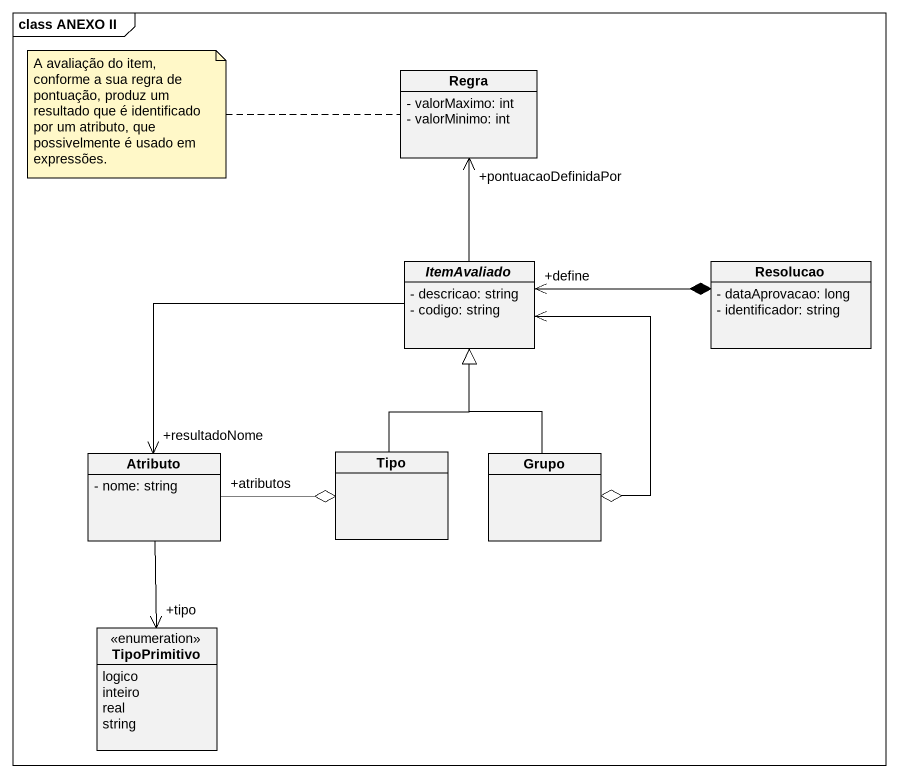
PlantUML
@startuml
mainframe class ANEXO II
hide circle
hide empty members
skinparam classAttributeIconSize 0
class Regra {
  - valorMaximo: int
  - valorMinimo: int
}
abstract class ItemAvaliado {
  - descricao: string
  - codigo: string
}
class Resolucao {
  - dataAprovacao: long
  - identificador: string
}
class Atributo {
  - nome: string
}
class Tipo
class Grupo
enum TipoPrimitivo {
  logico
  inteiro
  real
  string
}
ItemAvaliado -up-> "+pontuacaoDefinidaPor" Regra
ItemAvaliado "+define" <-right-* Resolucao
ItemAvaliado --> "+resultadoNome" Atributo
ItemAvaliado <--o Grupo
Atributo "+atributos" -right-o Tipo
Atributo --> "+tipo" TipoPrimitivo
Tipo -up-|> ItemAvaliado
Grupo -up-|> ItemAvaliado
note left of Regra : A avaliação do item, conforme a sua regra de pontuação, produz um resultado que é identificado por um atributo, que possivelmente é usado em expressões.
@enduml
